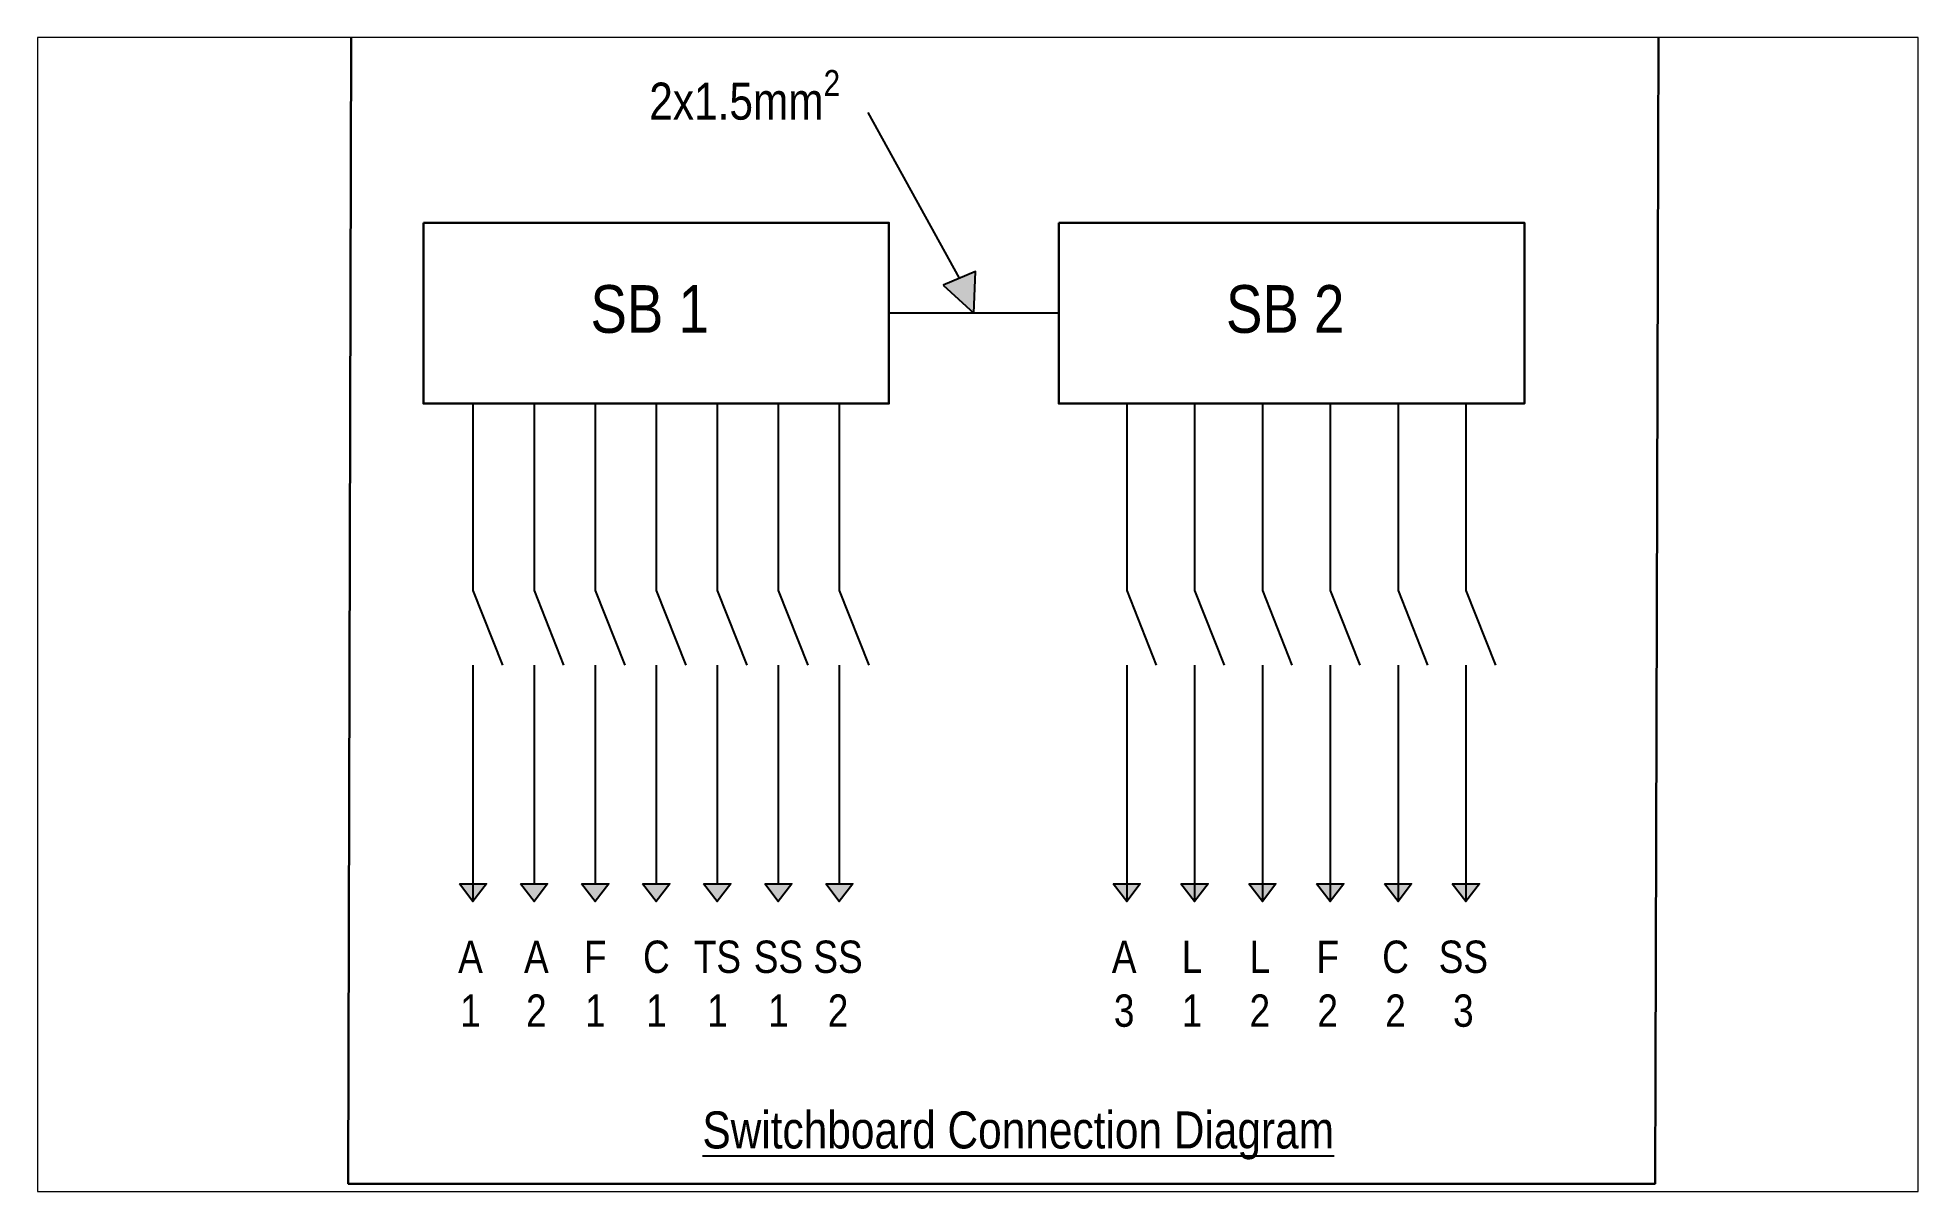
# Paper-space layout 'SB Dia.' of a CAD drawing. Header units: inches. Extents: x 0.1 to 11, y 0.1 to 6.8.
# The model-space entities are those that its viewports show. They can reach past a viewport. Long polylines and large blocks are cut down to what shows.
import ezdxf

# ---------------------------------------------------------------- set-up
doc = ezdxf.new("R2010")
doc.units = ezdxf.units.IN
doc.header["$LTSCALE"] = 3
doc.header["$MEASUREMENT"] = 0
doc.linetypes.add('HIDDEN', pattern=[0.375, 0.25, -0.125])
for name, color, linetype, lineweight in [('Conduit', 1, 'HIDDEN', 25), ('SB', 5, 'Continuous', 30), ('Socket', 6, 'Continuous', 30), ('Text', 7, 'Continuous', 13)]:
    doc.layers.add(name, color=color, linetype=linetype, lineweight=lineweight)
doc.styles.get("Standard").update_dxf_attribs({"font": 'ARIALN.TTF'})

msp = doc.modelspace()

# ---------------------------------------------------------------- hatches: boundary and pattern name
at = {"layer": 'Conduit', "linetype": 'Continuous'}
h = msp.add_hatch(color=256, dxfattribs=at)
h.dxf.hatch_style = 1
h.paths.add_polyline_path([(10161.83, 7161.84), (10159.45, 7160.84), (10161.72, 7158.78)])
at = {"layer": 'Conduit'}
h = msp.add_hatch(color=256, dxfattribs=at)
h.dxf.hatch_style = 1
h.paths.add_polyline_path([(10123.8, 7116.7), (10125.8, 7116.7), (10124.8, 7115.41)])
h = msp.add_hatch(color=256, dxfattribs=at)
h.dxf.hatch_style = 1
h.paths.add_polyline_path([(10128.3, 7116.7), (10130.3, 7116.7), (10129.3, 7115.41)])
h = msp.add_hatch(color=256, dxfattribs=at)
h.dxf.hatch_style = 1
h.paths.add_polyline_path([(10132.8, 7116.7), (10134.8, 7116.7), (10133.8, 7115.41)])
h = msp.add_hatch(color=256, dxfattribs=at)
h.dxf.hatch_style = 1
h.paths.add_polyline_path([(10137.3, 7116.7), (10139.3, 7116.7), (10138.3, 7115.41)])
h = msp.add_hatch(color=256, dxfattribs=at)
h.dxf.hatch_style = 1
h.paths.add_polyline_path([(10141.8, 7116.7), (10143.8, 7116.7), (10142.8, 7115.41)])
h = msp.add_hatch(color=256, dxfattribs=at)
h.dxf.hatch_style = 1
h.paths.add_polyline_path([(10146.3, 7116.7), (10148.3, 7116.7), (10147.3, 7115.41)])
h = msp.add_hatch(color=256, dxfattribs=at)
h.dxf.hatch_style = 1
h.paths.add_polyline_path([(10150.8, 7116.7), (10152.8, 7116.7), (10151.8, 7115.41)])
h = msp.add_hatch(color=256, dxfattribs=at)
h.dxf.hatch_style = 1
h.paths.add_polyline_path([(10171.98, 7116.7), (10173.98, 7116.7), (10172.98, 7115.41)])
h = msp.add_hatch(color=256, dxfattribs=at)
h.dxf.hatch_style = 1
h.paths.add_polyline_path([(10176.98, 7116.7), (10178.98, 7116.7), (10177.98, 7115.41)])
h = msp.add_hatch(color=256, dxfattribs=at)
h.dxf.hatch_style = 1
h.paths.add_polyline_path([(10181.98, 7116.7), (10183.98, 7116.7), (10182.98, 7115.41)])
h = msp.add_hatch(color=256, dxfattribs=at)
h.dxf.hatch_style = 1
h.paths.add_polyline_path([(10186.98, 7116.7), (10188.98, 7116.7), (10187.98, 7115.41)])
h = msp.add_hatch(color=256, dxfattribs=at)
h.dxf.hatch_style = 1
h.paths.add_polyline_path([(10191.98, 7116.7), (10193.98, 7116.7), (10192.98, 7115.41)])
h = msp.add_hatch(color=256, dxfattribs=at)
h.dxf.hatch_style = 1
h.paths.add_polyline_path([(10196.98, 7116.7), (10198.98, 7116.7), (10197.98, 7115.41)])

# ---------------------------------------------------------------- linework, layer by layer
at = {"layer": 'Conduit', "linetype": 'Continuous'}
for p, q in [((10153.9, 7173.55), (10160.64, 7161.34)), ((10167.98, 7158.78), (10155.46, 7158.78))]:
    msp.add_line(p, q, dxfattribs=at)
for points in [[(10159.45, 7160.84), (10161.72, 7158.78), (10161.83, 7161.84)], [(10123.8, 7116.7), (10125.8, 7116.7), (10124.8, 7115.41)], [(10128.3, 7116.7), (10130.3, 7116.7), (10129.3, 7115.41)], [(10132.8, 7116.7), (10134.8, 7116.7), (10133.8, 7115.41)], [(10137.3, 7116.7), (10139.3, 7116.7), (10138.3, 7115.41)], [(10141.8, 7116.7), (10143.8, 7116.7), (10142.8, 7115.41)], [(10146.3, 7116.7), (10148.3, 7116.7), (10147.3, 7115.41)], [(10150.8, 7116.7), (10152.8, 7116.7), (10151.8, 7115.41)], [(10171.98, 7116.7), (10173.98, 7116.7), (10172.98, 7115.41)], [(10176.98, 7116.7), (10178.98, 7116.7), (10177.98, 7115.41)], [(10181.98, 7116.7), (10183.98, 7116.7), (10182.98, 7115.41)], [(10186.98, 7116.7), (10188.98, 7116.7), (10187.98, 7115.41)], [(10191.98, 7116.7), (10193.98, 7116.7), (10192.98, 7115.41)], [(10196.98, 7116.7), (10198.98, 7116.7), (10197.98, 7115.41)]]:
    msp.add_lwpolyline(points, close=True, dxfattribs=at)
for points in [[(10124.8, 7152.11), (10124.8, 7138.33), (10126.98, 7132.82)], [(10129.3, 7152.11), (10129.3, 7138.33), (10131.48, 7132.82)], [(10133.8, 7152.11), (10133.8, 7138.33), (10135.98, 7132.82)], [(10138.3, 7152.11), (10138.3, 7138.33), (10140.48, 7132.82)], [(10142.8, 7152.11), (10142.8, 7138.33), (10144.98, 7132.82)], [(10147.3, 7152.11), (10147.3, 7138.33), (10149.48, 7132.82)], [(10151.8, 7152.11), (10151.8, 7138.33), (10153.98, 7132.82)], [(10172.98, 7152.11), (10172.98, 7138.33), (10175.16, 7132.82)], [(10177.98, 7152.11), (10177.98, 7138.33), (10180.16, 7132.82)], [(10182.98, 7152.11), (10182.98, 7138.33), (10185.16, 7132.82)], [(10187.98, 7152.11), (10187.98, 7138.33), (10190.16, 7132.82)], [(10192.98, 7152.11), (10192.98, 7138.33), (10195.16, 7132.82)], [(10197.98, 7152.11), (10197.98, 7138.33), (10200.16, 7132.82)], [(10124.8, 7132.82), (10124.8, 7115.41)], [(10129.3, 7132.82), (10129.3, 7116.7)], [(10133.8, 7132.82), (10133.8, 7116.7)], [(10138.3, 7132.82), (10138.3, 7116.7)], [(10142.8, 7132.82), (10142.8, 7116.7)], [(10147.3, 7132.82), (10147.3, 7116.7)], [(10151.8, 7132.82), (10151.8, 7116.7)], [(10172.98, 7132.82), (10172.98, 7115.41)], [(10177.98, 7132.82), (10177.98, 7115.41)], [(10182.98, 7132.82), (10182.98, 7115.41)], [(10187.98, 7132.82), (10187.98, 7115.41)], [(10192.98, 7132.82), (10192.98, 7115.41)], [(10197.98, 7132.82), (10197.98, 7115.41)]]:
    msp.add_lwpolyline(points, dxfattribs=at)
at = {"layer": 'SB'}
for points in [[(10121.14, 7165.44), (10155.46, 7165.44), (10155.46, 7152.11), (10121.14, 7152.11)], [(10167.98, 7165.44), (10202.3, 7165.44), (10202.3, 7152.11), (10167.98, 7152.11)]]:
    msp.add_lwpolyline(points, close=True, dxfattribs=at)
at = {"layer": 'Socket', "color": 20, "linetype": 'Continuous'}
msp.add_lwpolyline([(10115.83, 7179.86), (10212.17, 7179.86), (10211.93, 7094.6), (10115.6, 7094.6)], close=True, dxfattribs=at)

# ---------------------------------------------------------------- texts
msp.add_text('%%USwitchboard Connection Diagram', height=2.7284).set_placement((10141.71, 7097.2))
at = {"insert": (10137.79, 7176.69), "char_height": 2.7284, "attachment_point": 1}
msp.add_mtext_dynamic_manual_height_columns('\\A1;2x1.5mm{\\H0.7x;\\S2^ ;} ', width=40.2734, gutter_width=30.4, heights=[0], dxfattribs=at)
at = {"layer": 'Conduit', "linetype": 'Continuous', "char_height": 2.3806, "attachment_point": 1}
for s, width, insert in [('\\pxqc;{\\C7;A\\P1}', 2.0721, (10123.58, 7112.52)), ('\\pxqc;{\\C7;A\\P2}', 2.3806, (10128.28, 7112.52)), ('\\pxqc;{\\C7;F\\P1}', 2.0721, (10132.78, 7112.52)), ('\\pxqc;{\\C7;C\\P1}', 2.0721, (10137.28, 7112.52)), ('\\pxqc;{\\C7;TS\\P1}', 2.0721, (10141.78, 7112.52)), ('\\pxqc;{\\C7;SS\\P1}', 2.0721, (10146.28, 7112.52)), ('\\pxqc;{\\C7;SS\\P2}', 2.0721, (10150.67, 7112.52)), ('\\pxqc;{\\C7;A\\P3}', 2.0721, (10171.76, 7112.52)), ('\\pxqc;{\\C7;L\\P1}', 2.0721, (10176.76, 7112.52)), ('\\pxqc;{\\C7;L\\P2}', 2.0721, (10181.76, 7112.52)), ('\\pxqc;{\\C7;F\\P2}', 2.0721, (10186.76, 7112.52)), ('\\pxqc;{\\C7;C\\P2}', 2.0721, (10191.76, 7112.52)), ('\\pxqc;{\\C7;SS\\P3}', 2.0721, (10196.76, 7112.52))]:
    msp.add_mtext_dynamic_manual_height_columns(s, width=width, gutter_width=11.9, heights=[0], dxfattribs=dict(at, insert=insert))
at = {"layer": 'Text'}
for s, p in [('SB 1', (10133.46, 7157.32)), ('SB 2', (10180.3, 7157.32))]:
    msp.add_text(s, height=3.515, dxfattribs=at).set_placement(p)

psp = doc.layouts.new('SB Dia.')

# ---------------------------------------------------------------- viewports
at = {"layer": 'Socket', "linetype": 'Continuous'}
psp.add_viewport(center=(5.586, 3.459), size=(10.899, 6.6866), view_center_point=(10162.016, 7136.554), view_height=85.04623, dxfattribs=at)

doc.saveas('drawing.dxf')
